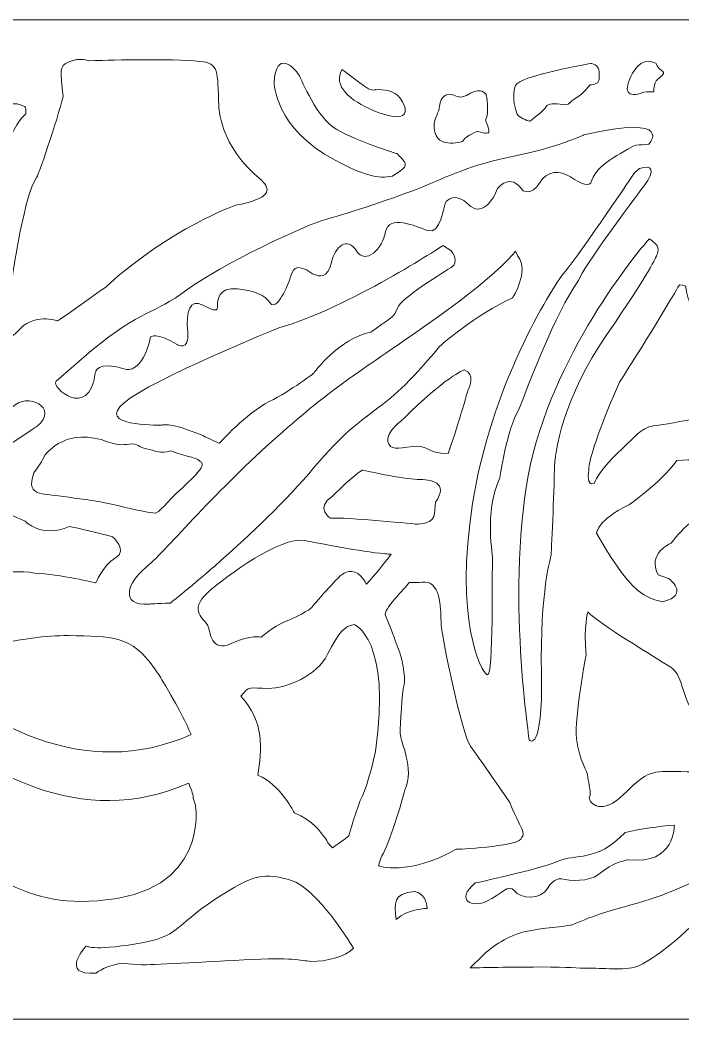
# Model space of a CAD drawing. Header units: centimetres. Extents: x -17.7 to -1.9, y -4 to 9.5.
# Drawn here: x -9.78 to -5.62, y -3.98 to 2.3 of the extents above; entities that cross this region are included whole.
import ezdxf

# ---------------------------------------------------------------- set-up
doc = ezdxf.new("R2010")
doc.units = ezdxf.units.CM
doc.header["$MEASUREMENT"] = 0
doc.layers.add('layer 1', color=7, linetype='Continuous')

msp = doc.modelspace()

# ---------------------------------------------------------------- linework, layer by layer
at = {"layer": 'layer 1', "color": 7, "lineweight": 9}
for points, knots in [([(-10.51266, 2.30344), (-10.51266, 2.30344), (-10.51205, 2.30344), (-10.51205, 2.30344), (-10.51205, 2.30344), (-10.51205, 2.30344), (-1.86675, 2.30344), (-1.86675, 2.30344), (-1.86675, 2.30344), (-1.86675, 2.30344), (-1.86675, -3.98414), (-1.86675, -3.98414), (-1.86675, -3.98414), (-1.86675, -3.98414), (-10.51246, -3.98414), (-10.51246, -3.98414), (-10.51246, -3.98414), (-10.51246, -3.98414), (-10.51266, -3.98414), (-10.51266, -3.98414), (-10.51266, -3.98414), (-10.51266, -3.98414), (-17.72387, -3.98414), (-17.72387, -3.98414), (-17.72387, -3.98414), (-17.72387, -3.98414), (-17.72387, 2.30344), (-17.72387, 2.30344), (-17.72387, 2.30344), (-17.72387, 2.30344), (-10.51266, 2.30344), (-10.51266, 2.30344)], [0, 0, 0, 0, 0.1111111, 0.1111111, 0.1111111, 0.1111111, 0.2222222, 0.2222222, 0.2222222, 0.2222222, 0.3333333, 0.3333333, 0.3333333, 0.3333333, 0.4444444, 0.4444444, 0.4444444, 0.4444444, 0.5555556, 0.5555556, 0.5555556, 0.5555556, 0.6666667, 0.6666667, 0.6666667, 0.6666667, 0.7777778, 0.7777778, 0.7777778, 0.7777778, 1, 1, 1, 1]), ([(-7.41378, 1.46222), (-7.41378, 1.46222), (-7.6595, 1.53793), (-7.79123, 1.61365), (-7.79123, 1.61365), (-7.92297, 1.68935), (-8.00845, 1.91992), (-8.03337, 1.96121), (-8.03337, 1.96121), (-8.05829, 2.00251), (-8.17578, 2.11951), (-8.18647, 1.90959), (-8.18647, 1.90959), (-8.18647, 1.90959), (-8.18292, 1.62053), (-7.80191, 1.42093), (-7.80191, 1.42093), (-7.631, 1.32801), (-7.52773, 1.30048), (-7.44227, 1.32112), (-7.44227, 1.32112), (-7.35754, 1.37099), (-7.34754, 1.38889), (-7.37509, 1.42213), (-7.37509, 1.42213), (-7.38427, 1.43319), (-7.39762, 1.44599), (-7.41378, 1.46222)], [0, 0, 0, 0, 0.125, 0.125, 0.125, 0.125, 0.25, 0.25, 0.25, 0.25, 0.375, 0.375, 0.375, 0.375, 0.5, 0.5, 0.5, 0.5, 0.625, 0.625, 0.625, 0.625, 0.75, 0.75, 0.75, 0.75, 1, 1, 1, 1]), ([(-5.78364, 2.02854), (-5.78364, 2.02854), (-5.86591, 2.08749), (-5.93172, 1.96958), (-5.93172, 1.96958), (-5.99753, 1.85168), (-5.96228, 1.81086), (-5.86826, 1.84714), (-5.86826, 1.84714), (-5.86826, 1.84714), (-5.82595, 1.85395), (-5.79774, 1.85168), (-5.79774, 1.85168), (-5.79774, 1.85168), (-5.80244, 1.90383), (-5.77424, 1.93104), (-5.77424, 1.93104), (-5.74603, 1.95825), (-5.72253, 1.96505), (-5.75073, 1.98546), (-5.75073, 1.98546), (-5.77894, 2.00586), (-5.78364, 2.02854), (-5.78364, 2.02854)], [0, 0, 0, 0, 0.1428571, 0.1428571, 0.1428571, 0.1428571, 0.2857143, 0.2857143, 0.2857143, 0.2857143, 0.4285714, 0.4285714, 0.4285714, 0.4285714, 0.5714286, 0.5714286, 0.5714286, 0.5714286, 0.7142857, 0.7142857, 0.7142857, 0.7142857, 1, 1, 1, 1]), ([(-9.34995, 2.04557), (-9.34995, 2.04557), (-9.31326, 2.04817), (-9.31326, 2.04817), (-9.31326, 2.04817), (-9.31326, 2.04817), (-8.81598, 2.06328), (-8.65484, 2.04312), (-8.65484, 2.04312), (-8.53136, 2.0325), (-8.54276, 1.98101), (-8.53514, 1.7609), (-8.53514, 1.7609), (-8.53514, 1.7609), (-8.53263, 1.50936), (-8.26599, 1.29447), (-8.26599, 1.29447), (-8.20154, 1.23354), (-8.21032, 1.179), (-8.43007, 1.13731), (-8.43007, 1.13731), (-8.43007, 1.13731), (-8.82982, 0.99808), (-9.2439, 0.62496), (-9.2439, 0.62496), (-9.53426, 0.41492), (-9.54941, 0.40938), (-9.54941, 0.40938), (-9.54941, 0.40938), (-9.54941, 0.40938), (-9.70092, 0.46743), (-9.80191, 0.34029), (-9.80191, 0.34029), (-9.85745, 0.28224), (-9.93823, 0.26842), (-9.85997, 0.50888), (-9.85997, 0.50888), (-9.81958, 0.79078), (-9.75393, 1.19985), (-9.68324, 1.30763), (-9.68324, 1.30763), (-9.67574, 1.3035), (-9.54879, 1.67769), (-9.51407, 1.82169), (-9.51407, 1.82169), (-9.52922, 1.98477), (-9.54435, 2.00964), (-9.47619, 2.04003), (-9.47619, 2.04003), (-9.40803, 2.07044), (-9.34995, 2.04557), (-9.34995, 2.04557)], [0, 0, 0, 0, 0.0714286, 0.0714286, 0.0714286, 0.0714286, 0.1428571, 0.1428571, 0.1428571, 0.1428571, 0.2142857, 0.2142857, 0.2142857, 0.2142857, 0.2857143, 0.2857143, 0.2857143, 0.2857143, 0.3571429, 0.3571429, 0.3571429, 0.3571429, 0.4285714, 0.4285714, 0.4285714, 0.4285714, 0.5, 0.5, 0.5, 0.5, 0.5714286, 0.5714286, 0.5714286, 0.5714286, 0.6428571, 0.6428571, 0.6428571, 0.6428571, 0.7142857, 0.7142857, 0.7142857, 0.7142857, 0.7857143, 0.7857143, 0.7857143, 0.7857143, 0.8571429, 0.8571429, 0.8571429, 0.8571429, 1, 1, 1, 1]), ([(-6.16707, 2.02198), (-6.16707, 2.02198), (-6.18891, 2.02991), (-6.18891, 2.02991), (-6.18891, 2.02991), (-6.18891, 2.02991), (-6.64475, 1.95341), (-6.66931, 1.89009), (-6.66931, 1.89009), (-6.69388, 1.82677), (-6.66931, 1.71861), (-6.65021, 1.70015), (-6.65021, 1.70015), (-6.6311, 1.68168), (-6.57923, 1.66586), (-6.57923, 1.66586), (-6.57923, 1.66586), (-6.57923, 1.66586), (-6.4837, 1.73708), (-6.47551, 1.75818), (-6.47551, 1.75818), (-6.46733, 1.77929), (-6.4182, 1.77929), (-6.37179, 1.77138), (-6.37179, 1.77138), (-6.32538, 1.76347), (-6.33358, 1.78722), (-6.28717, 1.81359), (-6.28717, 1.81359), (-6.24077, 1.83996), (-6.19983, 1.89536), (-6.19983, 1.89536), (-6.19983, 1.89536), (-6.19983, 1.89536), (-6.1425, 1.898), (-6.1425, 1.92701), (-6.1425, 1.92701), (-6.1425, 1.95603), (-6.1343, 1.99823), (-6.16707, 2.02198)], [0, 0, 0, 0, 0.0909091, 0.0909091, 0.0909091, 0.0909091, 0.1818182, 0.1818182, 0.1818182, 0.1818182, 0.2727273, 0.2727273, 0.2727273, 0.2727273, 0.3636364, 0.3636364, 0.3636364, 0.3636364, 0.4545455, 0.4545455, 0.4545455, 0.4545455, 0.5454545, 0.5454545, 0.5454545, 0.5454545, 0.6363636, 0.6363636, 0.6363636, 0.6363636, 0.7272727, 0.7272727, 0.7272727, 0.7272727, 0.8181818, 0.8181818, 0.8181818, 0.8181818, 1, 1, 1, 1]), ([(-7.75918, 1.99219), (-7.75918, 1.99219), (-7.64879, 1.90617), (-7.60606, 1.87863), (-7.60606, 1.87863), (-7.56333, 1.8511), (-7.57045, 1.8683), (-7.50992, 1.86486), (-7.50992, 1.86486), (-7.44939, 1.86141), (-7.39598, 1.84075), (-7.36749, 1.76161), (-7.36749, 1.76161), (-7.33901, 1.68247), (-7.41943, 1.67413), (-7.56333, 1.73409), (-7.56333, 1.73409), (-7.70665, 1.79383), (-7.82047, 1.88925), (-7.75918, 1.99219)], [0, 0, 0, 0, 0.1666667, 0.1666667, 0.1666667, 0.1666667, 0.3333333, 0.3333333, 0.3333333, 0.3333333, 0.5, 0.5, 0.5, 0.5, 0.6666667, 0.6666667, 0.6666667, 0.6666667, 1, 1, 1, 1]), ([(-7.17976, 1.65267), (-7.19068, 1.47592), (-7.00232, 1.53924), (-7.00232, 1.53924), (-7.00232, 1.53924), (-6.9723, 1.5841), (-6.90406, 1.60254), (-6.90406, 1.60254), (-6.90406, 1.60254), (-6.85765, 1.58408), (-6.83582, 1.59463), (-6.83582, 1.59463), (-6.83582, 1.59463), (-6.83582, 1.59463), (-6.83582, 1.62629), (-6.85765, 1.67378), (-6.85765, 1.67378), (-6.83035, 1.71863), (-6.85221, 1.83205), (-6.85221, 1.83205), (-6.85221, 1.83205), (-6.85221, 1.83205), (-6.88082, 1.88461), (-6.95232, 1.84201), (-6.95232, 1.84201), (-7.02383, 1.7994), (-7.03434, 1.82578), (-7.06799, 1.8339), (-7.06799, 1.8339), (-7.10164, 1.84201), (-7.1395, 1.82375), (-7.14581, 1.76086), (-7.14581, 1.76086), (-7.15028, 1.71628), (-7.17894, 1.68739), (-7.17976, 1.65267)], [0, 0, 0, 0, 0.1, 0.1, 0.1, 0.1, 0.2, 0.2, 0.2, 0.2, 0.3, 0.3, 0.3, 0.3, 0.4, 0.4, 0.4, 0.4, 0.5, 0.5, 0.5, 0.5, 0.6, 0.6, 0.6, 0.6, 0.7, 0.7, 0.7, 0.7, 0.8, 0.8, 0.8, 0.8, 1, 1, 1, 1]), ([(-9.80228, 1.77509), (-9.74837, 1.75575), (-9.74381, 1.77063), (-9.74888, 1.71159), (-9.74888, 1.71159), (-9.74888, 1.71159), (-9.81646, 1.65209), (-9.85324, 1.54248), (-9.85324, 1.54248), (-9.85324, 1.54248), (-9.9697, 1.18995), (-9.9881, 1.15144), (-9.9881, 1.15144), (-10.0065, 1.11293), (-10.16282, 0.92924), (-10.3774, 0.89666), (-10.3774, 0.89666), (-10.3774, 0.89666), (-10.43196, 0.87708), (-10.51215, 0.84739), (-10.51215, 0.84739), (-10.51232, 0.84733), (-10.51249, 0.84726), (-10.51266, 0.8472), (-10.51266, 0.8472), (-10.65716, 0.79369), (-10.88447, 0.7075), (-11.02606, 0.6438), (-11.02606, 0.6438), (-11.2465, 0.54463), (-11.69874, 0.34995), (-11.94199, 0.24711), (-11.94199, 0.24711), (-12.18524, 0.14427), (-12.21184, 0.24343), (-11.9762, 0.44545), (-11.9762, 0.44545), (-11.74057, 0.73562), (-11.55814, 1.07721), (-11.3453, 1.21679), (-11.3453, 1.21679), (-11.16862, 1.33266), (-10.99976, 1.54978), (-10.51266, 1.68113), (-10.51266, 1.68113), (-10.51247, 1.68118), (-10.51228, 1.68123), (-10.51209, 1.68128), (-10.51209, 1.68128), (-10.41256, 1.70809), (-10.2998, 1.73133), (-10.17093, 1.74939), (-10.17093, 1.74939), (-10.17093, 1.74939), (-9.9505, 1.77878), (-9.80228, 1.77509)], [0, 0, 0, 0, 0.0666667, 0.0666667, 0.0666667, 0.0666667, 0.1333333, 0.1333333, 0.1333333, 0.1333333, 0.2, 0.2, 0.2, 0.2, 0.2666667, 0.2666667, 0.2666667, 0.2666667, 0.3333333, 0.3333333, 0.3333333, 0.3333333, 0.4, 0.4, 0.4, 0.4, 0.4666667, 0.4666667, 0.4666667, 0.4666667, 0.5333333, 0.5333333, 0.5333333, 0.5333333, 0.6, 0.6, 0.6, 0.6, 0.6666667, 0.6666667, 0.6666667, 0.6666667, 0.7333333, 0.7333333, 0.7333333, 0.7333333, 0.8, 0.8, 0.8, 0.8, 0.8666667, 0.8666667, 0.8666667, 0.8666667, 1, 1, 1, 1]), ([(-5.87107, 1.51785), (-5.87107, 1.51785), (-5.8307, 1.52129), (-5.8307, 1.52129), (-5.8307, 1.52129), (-5.8307, 1.52129), (-5.65484, 1.71232), (-6.23859, 1.58018), (-6.23859, 1.58018), (-6.23859, 1.58018), (-6.41444, 1.49831), (-6.67917, 1.44665), (-6.67917, 1.44665), (-6.94391, 1.395), (-7.10429, 1.31381), (-7.26211, 1.24984), (-7.26211, 1.24984), (-7.41993, 1.18588), (-7.71777, 1.08749), (-7.85523, 1.05058), (-7.85523, 1.05058), (-7.99269, 1.01367), (-8.52488, 0.76126), (-8.73611, 0.60414), (-8.73611, 0.60414), (-8.94734, 0.44702), (-9.01279, 0.48828), (-9.3346, 0.22252), (-9.3346, 0.22252), (-9.3346, 0.22252), (-9.55694, 0.03029), (-9.55694, 0.03029), (-9.55694, 0.03029), (-9.59632, -0.00376), (-9.35241, -0.221), (-9.3112, 0.08118), (-9.3112, 0.08118), (-9.3112, 0.08118), (-9.30855, 0.16648), (-9.11434, 0.10392), (-9.11434, 0.10392), (-9.11434, 0.10392), (-9.01288, 0.08095), (-8.96328, 0.30828), (-8.96328, 0.30828), (-8.96328, 0.30828), (-8.92876, 0.34166), (-8.79713, 0.26032), (-8.79713, 0.26032), (-8.79713, 0.26032), (-8.71729, 0.21237), (-8.73024, 0.34166), (-8.73024, 0.34166), (-8.7432, 0.47096), (-8.71515, 0.55018), (-8.63531, 0.50848), (-8.63531, 0.50848), (-8.55546, 0.46678), (-8.5425, 0.47096), (-8.5425, 0.50432), (-8.5425, 0.50432), (-8.5425, 0.53769), (-8.53821, 0.62527), (-8.41736, 0.61067), (-8.41736, 0.61067), (-8.29652, 0.59608), (-8.2512, 0.57521), (-8.2102, 0.521), (-8.2102, 0.521), (-8.1692, 0.46678), (-8.098, 0.63778), (-8.08504, 0.68158), (-8.08504, 0.68158), (-8.07209, 0.72538), (-8.06129, 0.78585), (-7.94478, 0.7066), (-7.94478, 0.7066), (-7.89731, 0.68575), (-7.85199, 0.67324), (-7.8261, 0.77751), (-7.8261, 0.77751), (-7.80021, 0.88178), (-7.72685, 0.94229), (-7.66859, 0.85051), (-7.66859, 0.85051), (-7.61032, 0.75874), (-7.50458, 0.86301), (-7.48516, 0.97146), (-7.48516, 0.97146), (-7.46574, 1.0799), (-7.2996, 1.0069), (-7.21975, 0.97771), (-7.21975, 0.97771), (-7.1399, 0.94852), (-7.11831, 1.1362), (-7.10968, 1.15289), (-7.10968, 1.15289), (-7.10106, 1.16958), (-7.04497, 1.22381), (-6.96512, 1.14247), (-6.96512, 1.14247), (-6.88527, 1.06113), (-6.80758, 1.16956), (-6.78169, 1.24256), (-6.78169, 1.24256), (-6.78169, 1.24256), (-6.69971, 1.34891), (-6.62202, 1.23005), (-6.62202, 1.23005), (-6.62202, 1.23005), (-6.56593, 1.19462), (-6.51844, 1.27594), (-6.51844, 1.27594), (-6.47095, 1.35727), (-6.38895, 1.35936), (-6.32206, 1.31556), (-6.32206, 1.31556), (-6.25517, 1.27177), (-6.19906, 1.24464), (-6.18828, 1.2947), (-6.18828, 1.2947), (-6.1775, 1.34475), (-6.09334, 1.41776), (-6.03076, 1.45112), (-6.03076, 1.45112), (-5.96818, 1.48448), (-5.92285, 1.5241), (-5.87107, 1.51785)], [0, 0, 0, 0, 0.030303, 0.030303, 0.030303, 0.030303, 0.0606061, 0.0606061, 0.0606061, 0.0606061, 0.0909091, 0.0909091, 0.0909091, 0.0909091, 0.1212121, 0.1212121, 0.1212121, 0.1212121, 0.1515152, 0.1515152, 0.1515152, 0.1515152, 0.1818182, 0.1818182, 0.1818182, 0.1818182, 0.2121212, 0.2121212, 0.2121212, 0.2121212, 0.2424242, 0.2424242, 0.2424242, 0.2424242, 0.2727273, 0.2727273, 0.2727273, 0.2727273, 0.3030303, 0.3030303, 0.3030303, 0.3030303, 0.3333333, 0.3333333, 0.3333333, 0.3333333, 0.3636364, 0.3636364, 0.3636364, 0.3636364, 0.3939394, 0.3939394, 0.3939394, 0.3939394, 0.4242424, 0.4242424, 0.4242424, 0.4242424, 0.4545455, 0.4545455, 0.4545455, 0.4545455, 0.4848485, 0.4848485, 0.4848485, 0.4848485, 0.5151515, 0.5151515, 0.5151515, 0.5151515, 0.5454545, 0.5454545, 0.5454545, 0.5454545, 0.5757576, 0.5757576, 0.5757576, 0.5757576, 0.6060606, 0.6060606, 0.6060606, 0.6060606, 0.6363636, 0.6363636, 0.6363636, 0.6363636, 0.6666667, 0.6666667, 0.6666667, 0.6666667, 0.6969697, 0.6969697, 0.6969697, 0.6969697, 0.7272727, 0.7272727, 0.7272727, 0.7272727, 0.7575758, 0.7575758, 0.7575758, 0.7575758, 0.7878788, 0.7878788, 0.7878788, 0.7878788, 0.8181818, 0.8181818, 0.8181818, 0.8181818, 0.8484848, 0.8484848, 0.8484848, 0.8484848, 0.8787879, 0.8787879, 0.8787879, 0.8787879, 0.9090909, 0.9090909, 0.9090909, 0.9090909, 0.9393939, 0.9393939, 0.9393939, 0.9393939, 1, 1, 1, 1]), ([(-5.88807, 1.36903), (-5.88807, 1.36903), (-5.92031, 1.34157), (-5.92031, 1.34157), (-5.92031, 1.34157), (-5.92031, 1.34157), (-6.25459, 0.84289), (-6.35452, 0.72321), (-6.35452, 0.72321), (-6.45447, 0.60353), (-6.82543, -0.01488), (-6.93868, -0.73864), (-6.93868, -0.73864), (-7.05193, -1.46241), (-6.88837, -1.79992), (-6.84606, -1.81741), (-6.84606, -1.81741), (-6.80375, -1.8349), (-6.81886, -1.13815), (-6.81281, -1.10316), (-6.81281, -1.10316), (-6.80677, -1.06818), (-6.87024, -0.80288), (-6.76748, -0.5784), (-6.76748, -0.5784), (-6.76748, -0.5784), (-6.71913, -0.26063), (-6.64962, -0.15276), (-6.64962, -0.15276), (-6.5771, 0.02798), (-6.42599, 0.44487), (-6.27187, 0.66352), (-6.27187, 0.66352), (-6.24165, 0.75098), (-5.93945, 1.15621), (-5.86087, 1.25825), (-5.86087, 1.25825), (-5.7823, 1.36028), (-5.81252, 1.39527), (-5.88807, 1.36903)], [0, 0, 0, 0, 0.0909091, 0.0909091, 0.0909091, 0.0909091, 0.1818182, 0.1818182, 0.1818182, 0.1818182, 0.2727273, 0.2727273, 0.2727273, 0.2727273, 0.3636364, 0.3636364, 0.3636364, 0.3636364, 0.4545455, 0.4545455, 0.4545455, 0.4545455, 0.5454545, 0.5454545, 0.5454545, 0.5454545, 0.6363636, 0.6363636, 0.6363636, 0.6363636, 0.7272727, 0.7272727, 0.7272727, 0.7272727, 0.8181818, 0.8181818, 0.8181818, 0.8181818, 1, 1, 1, 1]), ([(-7.08715, 0.86107), (-7.08715, 0.86107), (-7.12464, 0.88379), (-7.12464, 0.88379), (-7.12464, 0.88379), (-7.12464, 0.88379), (-7.71593, 0.49256), (-8.15713, 0.36509), (-8.15713, 0.36509), (-8.15713, 0.36509), (-8.95313, 0.04418), (-9.13052, -0.10527), (-9.13052, -0.10527), (-9.30789, -0.25472), (-8.92583, -0.24594), (-8.89854, -0.24594), (-8.89854, -0.24594), (-8.87125, -0.24594), (-8.85305, -0.22395), (-8.63472, -0.31186), (-8.63472, -0.31186), (-8.63472, -0.31186), (-8.54281, -0.35941), (-8.52987, -0.35941), (-8.52987, -0.35941), (-8.52987, -0.35941), (-8.36185, -0.17133), (-8.21768, -0.0985), (-8.21768, -0.0985), (-8.07351, -0.02567), (-7.93914, 0.07884), (-7.93914, 0.07884), (-7.93914, 0.07884), (-7.93914, 0.07884), (-7.77856, 0.30052), (-7.57868, 0.33852), (-7.57868, 0.33852), (-7.4771, 0.41454), (-7.42795, 0.43038), (-7.41157, 0.49055), (-7.41157, 0.49055), (-7.39519, 0.55071), (-7.10355, 0.7249), (-7.0675, 0.75023), (-7.0675, 0.75023), (-7.03145, 0.77557), (-7.04783, 0.83573), (-7.08715, 0.86107)], [0, 0, 0, 0, 0.0769231, 0.0769231, 0.0769231, 0.0769231, 0.1538462, 0.1538462, 0.1538462, 0.1538462, 0.2307692, 0.2307692, 0.2307692, 0.2307692, 0.3076923, 0.3076923, 0.3076923, 0.3076923, 0.3846154, 0.3846154, 0.3846154, 0.3846154, 0.4615385, 0.4615385, 0.4615385, 0.4615385, 0.5384615, 0.5384615, 0.5384615, 0.5384615, 0.6153846, 0.6153846, 0.6153846, 0.6153846, 0.6923077, 0.6923077, 0.6923077, 0.6923077, 0.7692308, 0.7692308, 0.7692308, 0.7692308, 0.8461538, 0.8461538, 0.8461538, 0.8461538, 1, 1, 1, 1]), ([(-5.82849, 0.92536), (-5.82849, 0.92536), (-6.36824, 0.31517), (-6.55663, -0.42297), (-6.55663, -0.42297), (-6.74502, -1.16111), (-6.58208, -2.22895), (-6.58208, -2.22895), (-6.58208, -2.22895), (-6.58208, -2.22895), (-6.49553, -2.31752), (-6.50571, -1.80575), (-6.50571, -1.80575), (-6.51589, -1.29399), (-6.4446, -1.06761), (-6.4446, -1.06761), (-6.4446, -1.06761), (-6.4446, -1.06761), (-6.42424, -0.64932), (-6.42424, -0.53123), (-6.42424, -0.53123), (-6.42424, -0.41313), (-6.36822, -0.07359), (-6.09327, 0.32501), (-6.09327, 0.32501), (-5.81831, 0.7236), (-5.78267, 0.8171), (-5.78267, 0.8171), (-5.78267, 0.8171), (-5.78267, 0.8171), (-5.75538, 0.86429), (-5.78795, 0.89405), (-5.78795, 0.89405), (-5.82052, 0.92382), (-5.82849, 0.92536), (-5.82849, 0.92536)], [0, 0, 0, 0, 0.1, 0.1, 0.1, 0.1, 0.2, 0.2, 0.2, 0.2, 0.3, 0.3, 0.3, 0.3, 0.4, 0.4, 0.4, 0.4, 0.5, 0.5, 0.5, 0.5, 0.6, 0.6, 0.6, 0.6, 0.7, 0.7, 0.7, 0.7, 0.8, 0.8, 0.8, 0.8, 1, 1, 1, 1]), ([(-6.65427, 0.81613), (-6.65427, 0.81613), (-6.66848, 0.84818), (-6.66848, 0.84818), (-6.66848, 0.84818), (-6.66848, 0.84818), (-6.77745, 0.69706), (-7.25133, 0.36732), (-7.25133, 0.36732), (-7.72521, 0.03758), (-7.82946, -0.01736), (-8.19907, -0.34711), (-8.19907, -0.34711), (-8.56868, -0.67684), (-8.88617, -1.05694), (-8.99516, -1.14396), (-8.99516, -1.14396), (-9.10415, -1.23097), (-9.16577, -1.38666), (-8.97147, -1.37294), (-8.97147, -1.37294), (-8.97147, -1.37294), (-8.92388, -1.36741), (-8.8407, -1.36741), (-8.8407, -1.36741), (-8.8407, -1.36741), (-8.29387, -0.93789), (-7.93371, -0.51198), (-7.93371, -0.51198), (-7.57356, -0.08607), (-7.54039, -0.23261), (-7.14708, 0.24825), (-7.14708, 0.24825), (-7.14708, 0.24825), (-6.91961, 0.44973), (-6.68743, 0.55508), (-6.68743, 0.55508), (-6.68743, 0.55508), (-6.57846, 0.71995), (-6.65427, 0.81613)], [0, 0, 0, 0, 0.0909091, 0.0909091, 0.0909091, 0.0909091, 0.1818182, 0.1818182, 0.1818182, 0.1818182, 0.2727273, 0.2727273, 0.2727273, 0.2727273, 0.3636364, 0.3636364, 0.3636364, 0.3636364, 0.4545455, 0.4545455, 0.4545455, 0.4545455, 0.5454545, 0.5454545, 0.5454545, 0.5454545, 0.6363636, 0.6363636, 0.6363636, 0.6363636, 0.7272727, 0.7272727, 0.7272727, 0.7272727, 0.8181818, 0.8181818, 0.8181818, 0.8181818, 1, 1, 1, 1]), ([(-6.17382, -0.61303), (-6.17382, -0.61303), (-6.14639, -0.53607), (-6.02282, -0.4193), (-6.02282, -0.4193), (-5.89925, -0.30254), (-5.87181, -0.25741), (-5.78668, -0.24947), (-5.78668, -0.24947), (-5.70155, -0.24152), (-5.29792, -0.1566), (-5.29792, -0.1566), (-5.29792, -0.1566), (-5.29792, -0.1566), (-5.23204, 0.00527), (-5.34735, -0.02391), (-5.34735, -0.02391), (-5.46267, -0.0531), (-5.58899, -0.03187), (-5.53407, 0.10612), (-5.53407, 0.10612), (-5.4764, 0.199), (-5.41598, 0.199), (-5.3748, 0.23615), (-5.3748, 0.23615), (-5.33362, 0.2733), (-5.43794, 0.39801), (-5.51484, 0.45108), (-5.51484, 0.45108), (-5.59173, 0.50415), (-5.59721, 0.62622), (-5.59721, 0.62622), (-5.59721, 0.62622), (-5.59721, 0.62622), (-5.63842, 0.64746), (-5.6439, 0.62888), (-5.6439, 0.62888), (-5.64938, 0.6103), (-5.891, 0.21492), (-6.01457, 0.02386), (-6.01457, 0.02386), (-6.11891, -0.20967), (-6.20128, -0.44055), (-6.20678, -0.51485), (-6.20678, -0.51485), (-6.20918, -0.54746), (-6.22458, -0.63142), (-6.17382, -0.61303)], [0, 0, 0, 0, 0.0769231, 0.0769231, 0.0769231, 0.0769231, 0.1538462, 0.1538462, 0.1538462, 0.1538462, 0.2307692, 0.2307692, 0.2307692, 0.2307692, 0.3076923, 0.3076923, 0.3076923, 0.3076923, 0.3846154, 0.3846154, 0.3846154, 0.3846154, 0.4615385, 0.4615385, 0.4615385, 0.4615385, 0.5384615, 0.5384615, 0.5384615, 0.5384615, 0.6153846, 0.6153846, 0.6153846, 0.6153846, 0.6923077, 0.6923077, 0.6923077, 0.6923077, 0.7692308, 0.7692308, 0.7692308, 0.7692308, 0.8461538, 0.8461538, 0.8461538, 0.8461538, 1, 1, 1, 1]), ([(-6.99074, 0.10165), (-6.99074, 0.10165), (-7.11285, 0.05548), (-7.37567, -0.20879), (-7.37567, -0.20879), (-7.37567, -0.20879), (-7.48718, -0.29345), (-7.47125, -0.3499), (-7.47125, -0.3499), (-7.45533, -0.40635), (-7.41284, -0.39351), (-7.31462, -0.38069), (-7.31462, -0.38069), (-7.21639, -0.36787), (-7.22966, -0.42686), (-7.09162, -0.4243), (-7.09162, -0.4243), (-7.03321, -0.25755), (-6.99044, -0.10368), (-6.97215, -0.04459), (-6.97215, -0.04459), (-6.95651, 0.00594), (-6.9191, 0.07045), (-6.99074, 0.10165)], [0, 0, 0, 0, 0.1428571, 0.1428571, 0.1428571, 0.1428571, 0.2857143, 0.2857143, 0.2857143, 0.2857143, 0.4285714, 0.4285714, 0.4285714, 0.4285714, 0.5714286, 0.5714286, 0.5714286, 0.5714286, 0.7142857, 0.7142857, 0.7142857, 0.7142857, 1, 1, 1, 1]), ([(-9.70773, -0.2732), (-9.70773, -0.2732), (-9.86696, -0.38093), (-9.86696, -0.38093), (-9.86696, -0.38093), (-9.86696, -0.38093), (-10.07396, -0.57712), (-10.1496, -0.80796), (-10.1496, -0.80796), (-10.34068, -1.01188), (-10.40038, -1.13115), (-10.45611, -1.19655), (-10.45611, -1.19655), (-10.45611, -1.19655), (-10.47876, -1.22598), (-10.51229, -1.25876), (-10.51229, -1.25876), (-10.51241, -1.25888), (-10.51253, -1.259), (-10.51266, -1.25912), (-10.51266, -1.25912), (-10.55482, -1.30029), (-10.61403, -1.3466), (-10.66711, -1.3466), (-10.66711, -1.3466), (-10.76265, -1.3466), (-10.81839, -1.25041), (-10.63129, -1.07728), (-10.63129, -1.07728), (-10.63129, -1.07728), (-10.60305, -0.99551), (-10.51266, -0.87393), (-10.51266, -0.87393), (-10.51252, -0.87376), (-10.51239, -0.87358), (-10.51226, -0.8734), (-10.51226, -0.8734), (-10.46683, -0.81237), (-10.40578, -0.74136), (-10.32475, -0.66562), (-10.32475, -0.66562), (-10.09386, -0.40785), (-9.9227, -0.20009), (-9.81521, -0.1193), (-9.81521, -0.1193), (-9.70773, -0.0385), (-9.52062, -0.16163), (-9.70773, -0.2732)], [0, 0, 0, 0, 0.0769231, 0.0769231, 0.0769231, 0.0769231, 0.1538462, 0.1538462, 0.1538462, 0.1538462, 0.2307692, 0.2307692, 0.2307692, 0.2307692, 0.3076923, 0.3076923, 0.3076923, 0.3076923, 0.3846154, 0.3846154, 0.3846154, 0.3846154, 0.4615385, 0.4615385, 0.4615385, 0.4615385, 0.5384615, 0.5384615, 0.5384615, 0.5384615, 0.6153846, 0.6153846, 0.6153846, 0.6153846, 0.6923077, 0.6923077, 0.6923077, 0.6923077, 0.7692308, 0.7692308, 0.7692308, 0.7692308, 0.8461538, 0.8461538, 0.8461538, 0.8461538, 1, 1, 1, 1]), ([(-9.64053, -0.46044), (-9.64053, -0.46044), (-9.62894, -0.43808), (-9.62894, -0.43808), (-9.62894, -0.43808), (-9.62894, -0.43808), (-9.5188, -0.27032), (-9.27534, -0.33742), (-9.27534, -0.33742), (-9.15651, -0.37936), (-9.15071, -0.37097), (-9.09565, -0.36538), (-9.09565, -0.36538), (-9.04058, -0.35979), (-9.04058, -0.38775), (-8.98841, -0.39614), (-8.98841, -0.39614), (-8.93624, -0.40452), (-8.89856, -0.43248), (-8.83769, -0.40732), (-8.83769, -0.40732), (-8.78552, -0.43248), (-8.66959, -0.45206), (-8.658, -0.46883), (-8.658, -0.46883), (-8.6464, -0.48561), (-8.57395, -0.47722), (-8.80291, -0.67573), (-8.80291, -0.67573), (-8.80291, -0.67573), (-8.90146, -0.78477), (-8.92754, -0.79876), (-8.92754, -0.79876), (-8.95363, -0.81274), (-9.26665, -0.71767), (-9.44344, -0.70649), (-9.44344, -0.70649), (-9.63184, -0.66735), (-9.75357, -0.71208), (-9.6985, -0.54712), (-9.6985, -0.54712), (-9.64633, -0.47722), (-9.64053, -0.46044), (-9.64053, -0.46044)], [0, 0, 0, 0, 0.0833333, 0.0833333, 0.0833333, 0.0833333, 0.1666667, 0.1666667, 0.1666667, 0.1666667, 0.25, 0.25, 0.25, 0.25, 0.3333333, 0.3333333, 0.3333333, 0.3333333, 0.4166667, 0.4166667, 0.4166667, 0.4166667, 0.5, 0.5, 0.5, 0.5, 0.5833333, 0.5833333, 0.5833333, 0.5833333, 0.6666667, 0.6666667, 0.6666667, 0.6666667, 0.75, 0.75, 0.75, 0.75, 0.8333333, 0.8333333, 0.8333333, 0.8333333, 1, 1, 1, 1]), ([(-5.7703, -1.18953), (-5.7703, -1.18953), (-5.70648, -1.21094), (-5.70648, -1.21094), (-5.70648, -1.21094), (-5.70648, -1.21094), (-5.56497, -1.31265), (-5.74255, -1.35815), (-5.74255, -1.35815), (-5.87851, -1.32871), (-5.96175, -1.26983), (-6.15875, -0.92722), (-6.15875, -0.92722), (-6.15875, -0.92722), (-6.1532, -0.84157), (-5.95897, -0.75056), (-5.95897, -0.75056), (-5.95897, -0.75056), (-5.7592, -0.61405), (-5.65376, -0.46951), (-5.65376, -0.46951), (-5.54833, -0.45881), (-5.50116, -0.47754), (-5.45122, -0.43472), (-5.45122, -0.43472), (-5.40127, -0.39189), (-5.33745, -0.37583), (-5.33745, -0.37583), (-5.33745, -0.37583), (-5.33745, -0.37583), (-5.32636, -0.63011), (-5.38185, -0.70506), (-5.38185, -0.70506), (-5.49561, -0.80409), (-5.61769, -0.88707), (-5.68983, -0.98878), (-5.68983, -0.98878), (-5.68983, -0.98878), (-5.84521, -1.05302), (-5.7703, -1.18953)], [0, 0, 0, 0, 0.0909091, 0.0909091, 0.0909091, 0.0909091, 0.1818182, 0.1818182, 0.1818182, 0.1818182, 0.2727273, 0.2727273, 0.2727273, 0.2727273, 0.3636364, 0.3636364, 0.3636364, 0.3636364, 0.4545455, 0.4545455, 0.4545455, 0.4545455, 0.5454545, 0.5454545, 0.5454545, 0.5454545, 0.6363636, 0.6363636, 0.6363636, 0.6363636, 0.7272727, 0.7272727, 0.7272727, 0.7272727, 0.8181818, 0.8181818, 0.8181818, 0.8181818, 1, 1, 1, 1]), ([(-7.63344, -0.52894), (-7.63344, -0.52894), (-7.37258, -0.58766), (-7.28563, -0.58766), (-7.28563, -0.58766), (-7.19868, -0.58766), (-7.08591, -0.60636), (-7.17088, -0.73211), (-7.17088, -0.73211), (-7.18683, -0.8014), (-7.14964, -0.85529), (-7.27975, -0.87069), (-7.27975, -0.87069), (-7.27975, -0.87069), (-7.74442, -0.82448), (-7.83204, -0.83219), (-7.83204, -0.83219), (-7.83204, -0.83219), (-7.93295, -0.77059), (-7.81877, -0.69362), (-7.81877, -0.69362), (-7.7616, -0.63644), (-7.70817, -0.58427), (-7.63344, -0.52894)], [0, 0, 0, 0, 0.1428571, 0.1428571, 0.1428571, 0.1428571, 0.2857143, 0.2857143, 0.2857143, 0.2857143, 0.4285714, 0.4285714, 0.4285714, 0.4285714, 0.5714286, 0.5714286, 0.5714286, 0.5714286, 0.7142857, 0.7142857, 0.7142857, 0.7142857, 1, 1, 1, 1]), ([(-9.83797, -0.81267), (-9.83797, -0.81267), (-9.75214, -0.85118), (-9.75214, -0.85118), (-9.75214, -0.85118), (-9.75214, -0.85118), (-9.6479, -0.96082), (-9.47623, -0.88378), (-9.47623, -0.88378), (-9.32601, -0.91636), (-9.20338, -0.94895), (-9.20338, -0.94895), (-9.20338, -0.94895), (-9.20338, -0.94895), (-9.10224, -1.03192), (-9.185, -1.08227), (-9.185, -1.08227), (-9.26776, -1.13264), (-9.30761, -1.23931), (-9.30761, -1.23931), (-9.30761, -1.23931), (-9.30761, -1.23931), (-9.53144, -1.18596), (-9.6939, -1.17708), (-9.6939, -1.17708), (-9.85637, -1.1445), (-10.13841, -1.21856), (-10.21198, -1.21856), (-10.21198, -1.21856), (-10.21198, -1.21856), (-10.41739, -1.2156), (-10.14454, -1.01117), (-10.14454, -1.01117), (-10.03043, -0.92122), (-10.03971, -0.74901), (-9.83797, -0.81267)], [0, 0, 0, 0, 0.1, 0.1, 0.1, 0.1, 0.2, 0.2, 0.2, 0.2, 0.3, 0.3, 0.3, 0.3, 0.4, 0.4, 0.4, 0.4, 0.5, 0.5, 0.5, 0.5, 0.6, 0.6, 0.6, 0.6, 0.7, 0.7, 0.7, 0.7, 0.8, 0.8, 0.8, 0.8, 1, 1, 1, 1]), ([(-7.44995, -1.05956), (-7.46263, -1.05882), (-7.4761, -1.05775), (-7.49018, -1.05642), (-7.49018, -1.05642), (-7.6482, -1.04147), (-7.88574, -0.99246), (-7.99756, -0.97302), (-7.99756, -0.97302), (-8.14472, -0.94743), (-8.47732, -1.18637), (-8.60388, -1.30015), (-8.60388, -1.30015), (-8.73044, -1.41393), (-8.62153, -1.47081), (-8.60388, -1.5078), (-8.60388, -1.5078), (-8.58622, -1.54479), (-8.58622, -1.68131), (-8.45671, -1.62158), (-8.45671, -1.62158), (-8.3272, -1.56185), (-8.26835, -1.58176), (-8.26835, -1.58176), (-8.26835, -1.58176), (-8.26835, -1.58176), (-8.18889, -1.51065), (-8.12118, -1.48504), (-8.12118, -1.48504), (-8.05348, -1.45944), (-7.95928, -1.40824), (-7.95046, -1.39402), (-7.95046, -1.39402), (-7.94164, -1.3798), (-7.78565, -1.20343), (-7.75621, -1.18352), (-7.75621, -1.18352), (-7.73081, -1.16635), (-7.67259, -1.14496), (-7.62117, -1.22157), (-7.62117, -1.22157), (-7.6161, -1.22912), (-7.6111, -1.23762), (-7.6062, -1.24717), (-7.6062, -1.24717), (-7.54861, -1.18346), (-7.49628, -1.11976), (-7.44995, -1.05956)], [0, 0, 0, 0, 0.0769231, 0.0769231, 0.0769231, 0.0769231, 0.1538462, 0.1538462, 0.1538462, 0.1538462, 0.2307692, 0.2307692, 0.2307692, 0.2307692, 0.3076923, 0.3076923, 0.3076923, 0.3076923, 0.3846154, 0.3846154, 0.3846154, 0.3846154, 0.4615385, 0.4615385, 0.4615385, 0.4615385, 0.5384615, 0.5384615, 0.5384615, 0.5384615, 0.6153846, 0.6153846, 0.6153846, 0.6153846, 0.6923077, 0.6923077, 0.6923077, 0.6923077, 0.7692308, 0.7692308, 0.7692308, 0.7692308, 0.8461538, 0.8461538, 0.8461538, 0.8461538, 1, 1, 1, 1]), ([(-7.51599, -2.97096), (-7.51599, -2.97096), (-7.5309, -3.01998), (-7.5309, -3.01998), (-7.5309, -3.01998), (-7.5309, -3.01998), (-7.34292, -3.08632), (-7.04157, -2.91618), (-7.04157, -2.91618), (-7.04157, -2.91618), (-6.66564, -2.89886), (-6.63579, -2.85273), (-6.63579, -2.85273), (-6.60594, -2.80659), (-6.6149, -2.82966), (-6.70441, -2.62204), (-6.70441, -2.62204), (-6.70441, -2.62204), (-6.90134, -2.33368), (-6.95207, -2.26736), (-6.95207, -2.26736), (-7.00278, -2.20103), (-7.13705, -1.56952), (-7.13705, -1.48302), (-7.13705, -1.48302), (-7.13705, -1.39652), (-7.14004, -1.21774), (-7.2564, -1.23503), (-7.2564, -1.23503), (-7.27647, -1.23802), (-7.30409, -1.23817), (-7.33682, -1.23625), (-7.33682, -1.23625), (-7.36777, -1.27646), (-7.50241, -1.40835), (-7.48616, -1.44554), (-7.48616, -1.44554), (-7.42946, -1.57529), (-7.42648, -1.60702), (-7.40559, -1.65316), (-7.40559, -1.65316), (-7.3847, -1.69929), (-7.35786, -1.82905), (-7.36979, -1.88096), (-7.36979, -1.88096), (-7.38173, -1.93287), (-7.39366, -2.12896), (-7.39366, -2.18662), (-7.39366, -2.18662), (-7.39366, -2.24429), (-7.30114, -2.40578), (-7.36381, -2.54131), (-7.36381, -2.54131), (-7.39663, -2.67684), (-7.4772, -2.91039), (-7.51599, -2.97096)], [0, 0, 0, 0, 0.0666667, 0.0666667, 0.0666667, 0.0666667, 0.1333333, 0.1333333, 0.1333333, 0.1333333, 0.2, 0.2, 0.2, 0.2, 0.2666667, 0.2666667, 0.2666667, 0.2666667, 0.3333333, 0.3333333, 0.3333333, 0.3333333, 0.4, 0.4, 0.4, 0.4, 0.4666667, 0.4666667, 0.4666667, 0.4666667, 0.5333333, 0.5333333, 0.5333333, 0.5333333, 0.6, 0.6, 0.6, 0.6, 0.6666667, 0.6666667, 0.6666667, 0.6666667, 0.7333333, 0.7333333, 0.7333333, 0.7333333, 0.8, 0.8, 0.8, 0.8, 0.8666667, 0.8666667, 0.8666667, 0.8666667, 1, 1, 1, 1]), ([(-5.33933, -2.35646), (-5.33933, -2.35646), (-5.35481, -2.27183), (-5.49414, -2.12746), (-5.49414, -2.12746), (-5.63347, -1.98309), (-5.60274, -1.82836), (-5.69194, -1.77041), (-5.69194, -1.77041), (-5.78113, -1.71246), (-6.13805, -1.50106), (-6.21336, -1.42197), (-6.21336, -1.42197), (-6.21336, -1.42197), (-6.24077, -1.50675), (-6.22516, -1.69664), (-6.22516, -1.69664), (-6.22516, -1.69664), (-6.30002, -2.07943), (-6.28442, -2.22109), (-6.28442, -2.22109), (-6.26881, -2.36275), (-6.21581, -2.42001), (-6.21268, -2.46221), (-6.21268, -2.46221), (-6.20955, -2.5044), (-6.19084, -2.55867), (-6.20332, -2.5858), (-6.20332, -2.5858), (-6.21579, -2.61292), (-6.14097, -2.70634), (-6.01308, -2.59181), (-6.01308, -2.59181), (-5.88521, -2.47728), (-5.85402, -2.42605), (-5.71991, -2.42605), (-5.71991, -2.42605), (-5.58581, -2.42605), (-5.49225, -2.43207), (-5.49225, -2.43207), (-5.49225, -2.43207), (-5.49225, -2.43207), (-5.38309, -2.43207), (-5.38309, -2.43207), (-5.38309, -2.43207), (-5.33544, -2.43207), (-5.31747, -2.39089), (-5.33933, -2.35646)], [0, 0, 0, 0, 0.0769231, 0.0769231, 0.0769231, 0.0769231, 0.1538462, 0.1538462, 0.1538462, 0.1538462, 0.2307692, 0.2307692, 0.2307692, 0.2307692, 0.3076923, 0.3076923, 0.3076923, 0.3076923, 0.3846154, 0.3846154, 0.3846154, 0.3846154, 0.4615385, 0.4615385, 0.4615385, 0.4615385, 0.5384615, 0.5384615, 0.5384615, 0.5384615, 0.6153846, 0.6153846, 0.6153846, 0.6153846, 0.6923077, 0.6923077, 0.6923077, 0.6923077, 0.7692308, 0.7692308, 0.7692308, 0.7692308, 0.8461538, 0.8461538, 0.8461538, 0.8461538, 1, 1, 1, 1]), ([(-7.72547, -1.51376), (-7.72547, -1.51376), (-7.68253, -1.50133), (-7.68253, -1.50133), (-7.68253, -1.50133), (-7.68253, -1.50133), (-7.44633, -1.59247), (-7.5494, -2.30089), (-7.5494, -2.30089), (-7.5494, -2.30089), (-7.59664, -2.51218), (-7.631, -2.57847), (-7.631, -2.57847), (-7.66535, -2.64475), (-7.71688, -2.83118), (-7.71688, -2.83118), (-7.71688, -2.83118), (-7.71688, -2.83118), (-7.77271, -2.87675), (-7.81995, -2.90575), (-7.81995, -2.90575), (-7.86719, -2.86432), (-7.83713, -2.8726), (-7.88437, -2.82289), (-7.88437, -2.82289), (-7.88437, -2.82289), (-7.9402, -2.73175), (-8.06045, -2.68618), (-8.06045, -2.68618), (-8.06045, -2.68618), (-8.14633, -2.50804), (-8.28805, -2.45004), (-8.28805, -2.45004), (-8.26658, -2.28432), (-8.24511, -2.11447), (-8.39541, -1.9529), (-8.39541, -1.9529), (-8.34388, -1.88247), (-8.33959, -1.90318), (-8.22364, -1.90318), (-8.22364, -1.90318), (-8.10768, -1.90318), (-7.91872, -1.82447), (-7.85001, -1.68776), (-7.85001, -1.68776), (-7.7813, -1.55104), (-7.75554, -1.53862), (-7.72547, -1.51376)], [0, 0, 0, 0, 0.0769231, 0.0769231, 0.0769231, 0.0769231, 0.1538462, 0.1538462, 0.1538462, 0.1538462, 0.2307692, 0.2307692, 0.2307692, 0.2307692, 0.3076923, 0.3076923, 0.3076923, 0.3076923, 0.3846154, 0.3846154, 0.3846154, 0.3846154, 0.4615385, 0.4615385, 0.4615385, 0.4615385, 0.5384615, 0.5384615, 0.5384615, 0.5384615, 0.6153846, 0.6153846, 0.6153846, 0.6153846, 0.6923077, 0.6923077, 0.6923077, 0.6923077, 0.7692308, 0.7692308, 0.7692308, 0.7692308, 0.8461538, 0.8461538, 0.8461538, 0.8461538, 1, 1, 1, 1]), ([(-10.40881, -1.76079), (-10.33414, -1.75183), (-10.24459, -1.73175), (-10.17339, -1.68776), (-10.17339, -1.68776), (-10.17339, -1.68776), (-9.94841, -1.61761), (-9.706, -1.58618), (-9.706, -1.58618), (-9.63, -1.57632), (-9.55229, -1.57026), (-9.47926, -1.57137), (-9.47926, -1.57137), (-9.20544, -1.57553), (-9.08523, -1.56856), (-8.9386, -1.77728), (-8.9386, -1.77728), (-8.9214, -1.80178), (-8.90383, -1.8292), (-8.88561, -1.86), (-8.88561, -1.86), (-8.78872, -2.02375), (-8.73598, -2.12799), (-8.70827, -2.19381), (-8.70827, -2.19381), (-9.38788, -2.49671), (-10.01633, -2.1137), (-10.40881, -1.76079)], [0, 0, 0, 0, 0.125, 0.125, 0.125, 0.125, 0.25, 0.25, 0.25, 0.25, 0.375, 0.375, 0.375, 0.375, 0.5, 0.5, 0.5, 0.5, 0.625, 0.625, 0.625, 0.625, 0.75, 0.75, 0.75, 0.75, 1, 1, 1, 1]), ([(-8.69535, -2.59399), (-8.69535, -2.59399), (-8.68088, -2.63753), (-8.68088, -2.63753), (-8.68088, -2.63753), (-8.68088, -2.63753), (-8.58718, -3.19478), (-9.29814, -3.23981), (-9.29814, -3.23981), (-9.86024, -3.28734), (-9.98288, -2.93732), (-10.39869, -2.97574), (-10.39869, -2.97574), (-10.39869, -2.97574), (-10.43366, -2.78664), (-10.51237, -2.60073), (-10.51237, -2.60073), (-10.51247, -2.60051), (-10.51256, -2.60028), (-10.51266, -2.60005), (-10.51266, -2.60005), (-10.57034, -2.464), (-10.65146, -2.32978), (-10.75945, -2.27277), (-10.75945, -2.27277), (-10.75945, -2.27277), (-10.99235, -2.16569), (-10.57222, -2.07259), (-10.57222, -2.07259), (-10.57222, -2.07259), (-10.54907, -2.07397), (-10.51266, -2.07295), (-10.51266, -2.07295), (-10.51255, -2.07295), (-10.51244, -2.07294), (-10.51234, -2.07294), (-10.51234, -2.07294), (-10.48787, -2.07225), (-10.45745, -2.07048), (-10.42405, -2.06647), (-10.42405, -2.06647), (-10.03157, -2.41939), (-9.40312, -2.80239), (-8.72351, -2.49949), (-8.72351, -2.49949), (-8.7016, -2.55156), (-8.69535, -2.5796), (-8.69535, -2.59399)], [0, 0, 0, 0, 0.0769231, 0.0769231, 0.0769231, 0.0769231, 0.1538462, 0.1538462, 0.1538462, 0.1538462, 0.2307692, 0.2307692, 0.2307692, 0.2307692, 0.3076923, 0.3076923, 0.3076923, 0.3076923, 0.3846154, 0.3846154, 0.3846154, 0.3846154, 0.4615385, 0.4615385, 0.4615385, 0.4615385, 0.5384615, 0.5384615, 0.5384615, 0.5384615, 0.6153846, 0.6153846, 0.6153846, 0.6153846, 0.6923077, 0.6923077, 0.6923077, 0.6923077, 0.7692308, 0.7692308, 0.7692308, 0.7692308, 0.8461538, 0.8461538, 0.8461538, 0.8461538, 1, 1, 1, 1]), ([(-5.97915, -2.80922), (-5.87591, -2.7875), (-5.77265, -2.77144), (-5.66942, -2.76368), (-5.66942, -2.76368), (-5.66942, -2.76368), (-5.66198, -3.01743), (-5.95922, -2.98153), (-5.95922, -2.98153), (-5.95922, -2.98153), (-6.05333, -2.99348), (-6.14995, -3.07727), (-6.14995, -3.07727), (-6.20692, -3.11797), (-6.32581, -3.11795), (-6.38031, -3.10121), (-6.38031, -3.10121), (-6.38031, -3.10121), (-6.42739, -3.09163), (-6.46701, -3.16345), (-6.46701, -3.16345), (-6.50664, -3.23528), (-6.63791, -3.2281), (-6.67507, -3.17783), (-6.67507, -3.17783), (-6.71224, -3.12755), (-6.7628, -3.20263), (-6.84867, -3.24312), (-6.84867, -3.24312), (-6.93454, -3.28361), (-7.05392, -3.24311), (-6.92198, -3.12775), (-6.92198, -3.12775), (-6.92198, -3.12775), (-6.52551, -3.04449), (-6.4065, -2.9922), (-6.4065, -2.9922), (-6.28749, -2.93991), (-6.16488, -3.00265), (-5.97915, -2.80922)], [0, 0, 0, 0, 0.0909091, 0.0909091, 0.0909091, 0.0909091, 0.1818182, 0.1818182, 0.1818182, 0.1818182, 0.2727273, 0.2727273, 0.2727273, 0.2727273, 0.3636364, 0.3636364, 0.3636364, 0.3636364, 0.4545455, 0.4545455, 0.4545455, 0.4545455, 0.5454545, 0.5454545, 0.5454545, 0.5454545, 0.6363636, 0.6363636, 0.6363636, 0.6363636, 0.7272727, 0.7272727, 0.7272727, 0.7272727, 0.8181818, 0.8181818, 0.8181818, 0.8181818, 1, 1, 1, 1]), ([(-9.13484, -3.63492), (-9.13484, -3.63492), (-9.02059, -3.64412), (-9.02059, -3.64412), (-9.02059, -3.64412), (-9.02059, -3.64412), (-8.69684, -3.63033), (-8.37783, -3.61192), (-8.37783, -3.61192), (-8.05882, -3.59351), (-8.03026, -3.61651), (-7.94932, -3.62111), (-7.94932, -3.62111), (-7.86838, -3.62571), (-7.73032, -3.58889), (-7.68746, -3.53828), (-7.68746, -3.53828), (-7.68746, -3.53828), (-7.91601, -3.15638), (-8.08264, -3.11036), (-8.08264, -3.11036), (-8.24928, -3.06435), (-8.30641, -3.06435), (-8.56352, -3.2346), (-8.56352, -3.2346), (-8.82062, -3.40484), (-8.773, -3.46467), (-9.0539, -3.51068), (-9.0539, -3.51068), (-9.33481, -3.5567), (-9.36814, -3.52449), (-9.36814, -3.52449), (-9.36814, -3.52449), (-9.36814, -3.52449), (-9.5443, -3.71316), (-9.30625, -3.69474), (-9.30625, -3.69474), (-9.30625, -3.69474), (-9.22529, -3.63492), (-9.13484, -3.63492)], [0, 0, 0, 0, 0.0909091, 0.0909091, 0.0909091, 0.0909091, 0.1818182, 0.1818182, 0.1818182, 0.1818182, 0.2727273, 0.2727273, 0.2727273, 0.2727273, 0.3636364, 0.3636364, 0.3636364, 0.3636364, 0.4545455, 0.4545455, 0.4545455, 0.4545455, 0.5454545, 0.5454545, 0.5454545, 0.5454545, 0.6363636, 0.6363636, 0.6363636, 0.6363636, 0.7272727, 0.7272727, 0.7272727, 0.7272727, 0.8181818, 0.8181818, 0.8181818, 0.8181818, 1, 1, 1, 1]), ([(-6.87619, -3.58599), (-6.87619, -3.58599), (-6.95448, -3.66279), (-6.95448, -3.66279), (-6.95448, -3.66279), (-6.95448, -3.66279), (-6.723, -3.65675), (-6.51655, -3.65675), (-6.51655, -3.65675), (-6.31009, -3.65675), (-6.30384, -3.6648), (-6.18706, -3.6648), (-6.18706, -3.6648), (-6.07028, -3.6648), (-5.95141, -3.68492), (-5.86799, -3.63664), (-5.86799, -3.63664), (-5.78458, -3.58836), (-5.55519, -3.43949), (-5.42589, -3.21619), (-5.42589, -3.21619), (-5.42589, -3.21619), (-5.19233, -3.04117), (-5.19233, -3.04117), (-5.19233, -3.04117), (-5.19233, -3.04117), (-5.34039, -3.05323), (-5.52182, -3.10554), (-5.52182, -3.10554), (-5.52182, -3.10554), (-5.71993, -3.21015), (-5.94307, -3.26648), (-5.94307, -3.26648), (-6.1662, -3.32281), (-6.30631, -3.3911), (-6.32561, -3.3945), (-6.32561, -3.3945), (-6.34491, -3.39789), (-6.50623, -3.41313), (-6.60617, -3.43347), (-6.60617, -3.43347), (-6.70611, -3.45381), (-6.81833, -3.52838), (-6.87619, -3.58599)], [0, 0, 0, 0, 0.0833333, 0.0833333, 0.0833333, 0.0833333, 0.1666667, 0.1666667, 0.1666667, 0.1666667, 0.25, 0.25, 0.25, 0.25, 0.3333333, 0.3333333, 0.3333333, 0.3333333, 0.4166667, 0.4166667, 0.4166667, 0.4166667, 0.5, 0.5, 0.5, 0.5, 0.5833333, 0.5833333, 0.5833333, 0.5833333, 0.6666667, 0.6666667, 0.6666667, 0.6666667, 0.75, 0.75, 0.75, 0.75, 0.8333333, 0.8333333, 0.8333333, 0.8333333, 1, 1, 1, 1]), ([(-7.22389, -3.28759), (-7.22389, -3.28759), (-7.34604, -3.28977), (-7.41843, -3.35742), (-7.41843, -3.35742), (-7.42974, -3.25703), (-7.44331, -3.19375), (-7.3008, -3.18066), (-7.3008, -3.18066), (-7.22615, -3.19593), (-7.22389, -3.28759), (-7.22389, -3.28759)], [0, 0, 0, 0, 0.25, 0.25, 0.25, 0.25, 0.5, 0.5, 0.5, 0.5, 1, 1, 1, 1])]:
    msp.add_open_spline(points, degree=3, knots=knots, dxfattribs=at)

doc.saveas('drawing.dxf')
